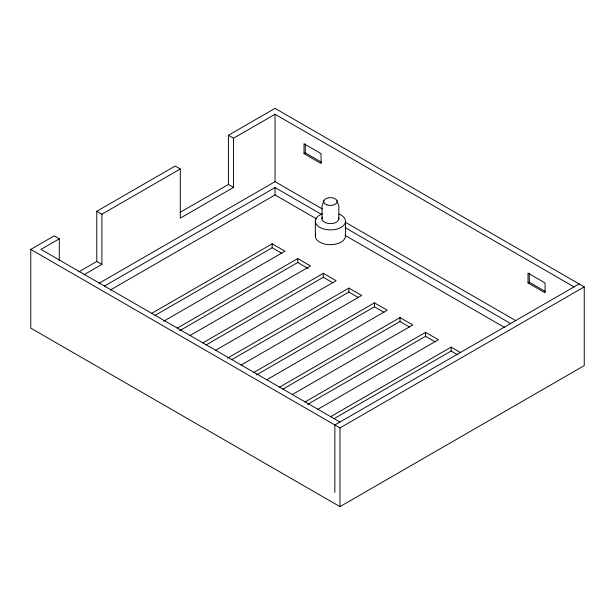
<?xml version="1.0" encoding="UTF-8"?>
<svg xmlns="http://www.w3.org/2000/svg" width="615" height="615" viewBox="0 0 615 615"><rect width="100%" height="100%" fill="white"/><g stroke="black" fill="none" stroke-linecap="round" stroke-linejoin="round"><path stroke-width="0.92" d="M323.836 200.69L321.991 206.302L321.991 218.909M180.164 212.329L228.426 184.469L228.426 135.277L275.036 108.363L584.25 286.89L584.25 365.594L339.964 506.637L30.75 328.11L30.75 249.406L54.182 235.876L59.294 238.828L59.294 260.599M78.758 271.861L96.786 261.452L96.786 211.276L175.175 166.019L180.287 168.971L180.287 218.164L233.539 187.421L233.539 138.221L275.036 114.267L574.026 286.89M59.294 238.828L40.974 249.406L339.964 422.021M96.786 211.276L101.898 214.228L180.287 168.971M83.871 274.813L101.898 264.404L101.898 214.228M304.01 153.619L321.045 163.459L321.045 153.619L304.01 143.787L304.01 153.619L305.286 152.881L321.514 162.252M99.076 283.254L275.036 181.663L322.375 208.992M104.458 286.052L275.036 187.567L321.168 214.204M110.277 290.065L275.036 194.947L316.648 218.971M151.636 313.412L272.191 243.817L284.968 251.197L163.59 321.276M154.965 315.426L272.191 247.753L281.778 253.288M177.205 328.172L297.752 258.569L310.537 265.949L189.981 335.552M179.695 330.67L297.752 262.505L308.138 268.501M202.766 342.932L323.313 273.329L336.098 280.709L215.542 350.312M206.087 344.946L323.313 277.265L332.9 282.8M227.496 358.168L348.874 288.089L361.658 295.469L241.103 365.064M231.647 359.706L348.874 292.025L358.46 297.56M253.887 372.444L374.435 302.849L387.219 310.229L266.672 379.824M256.378 374.942L374.435 306.785L384.021 312.32M279.448 387.204L400.004 317.601L412.78 324.981L292.233 394.584M282.777 389.218L400.004 321.537L409.582 327.072M305.009 401.964L425.565 332.361L438.341 339.741L317.794 409.344M307.508 404.455L425.565 336.297L435.151 341.832M528.016 282.954L545.051 292.794L545.051 282.954L528.016 273.114L528.016 282.954L529.292 282.216L545.52 291.587M330.57 416.724L451.126 347.121L460.712 352.656M333.899 418.738L451.126 351.057L457.514 354.747M579.138 283.938L334.852 424.973L334.852 492.369M30.75 249.406L339.964 427.925L584.25 286.89M228.426 135.277L233.539 138.221M345.63 222.422L515.885 320.715M510.673 323.605L345.415 227.773A15.06 8.695 0 0 0 345.299 227.235M344.938 235.307L504.861 327.634M228.426 184.469L233.539 187.421M96.786 261.452L101.898 264.404M337.005 200.69L338.85 206.302L338.85 218.909M345.469 235.607L345.476 235.699A15.06 8.695 0 0 1 329.002 244.632A15.06 8.695 0 0 1 315.718 234.077M529.292 273.268L529.292 282.216M451.126 347.121L451.126 351.057M425.565 332.361L425.565 336.297M400.004 317.601L400.004 321.537M374.435 302.849L374.435 306.785M348.874 288.089L348.874 292.025M345.476 221.485L345.476 236.245M339.964 427.925L339.964 506.637M323.313 273.329L323.313 277.265M315.364 220.939L315.364 236.245M305.286 143.941L305.286 152.881M297.752 258.569L297.752 262.505M275.036 114.267L275.036 181.663M275.036 187.567L275.036 194.947M272.191 243.817L272.191 247.753M338.888 214.02A15.06 8.695 0 0 1 341.51 227.104A15.06 8.695 0 0 1 318.716 226.689A15.06 8.695 0 0 1 322.752 213.728M338.519 217.395A8.433 4.866 0 0 1 330.155 223.622A8.433 4.866 0 0 1 322.483 217.103M326.865 204.849A6.75 3.898 0 0 0 337.166 201.659A6.75 3.898 0 0 0 327.234 198.107A6.75 3.898 0 0 0 326.865 204.849"/></g></svg>
